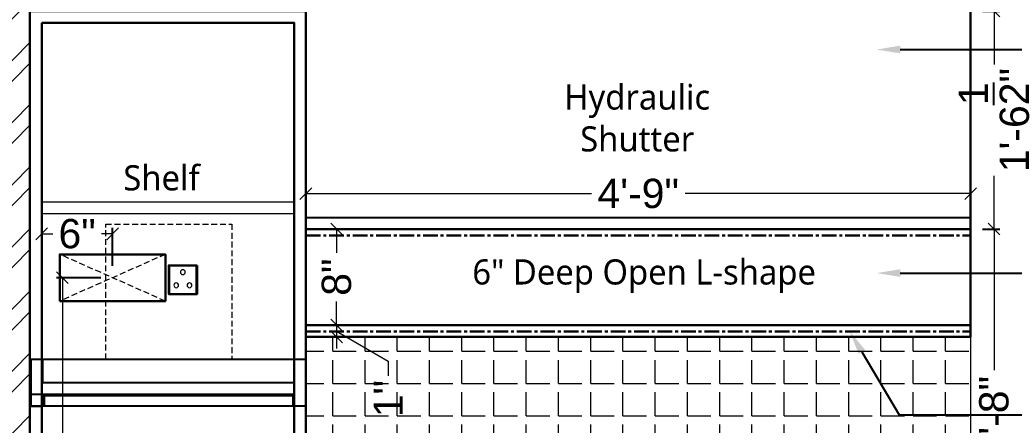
# Model space of a CAD drawing. Header units: millimetres. Extents: x 56222 to 3066687, y -650199 to -121287.
# Drawn here: x 133600.6 to 133685.3, y -184652 to -184617.5 of the extents above; entities that cross this region are included whole.
import ezdxf
from ezdxf import colors
from ezdxf.entities.mleader import LeaderData, LeaderLine
from ezdxf.math import Vec2, Vec3

# ---------------------------------------------------------------- set-up
doc = ezdxf.new("R2010")
doc.units = ezdxf.units.MM
doc.header["$MEASUREMENT"] = 0
doc.header["$PDMODE"] = 35
for name, pattern in [('CENTER', [2, 1.25, -0.25, 0.25, -0.25]), ('DASHED', [0.75, 0.5, -0.25]), ('DASHED2', [0.375, 0.25, -0.125])]:
    doc.linetypes.add(name, pattern=pattern)
doc.layers.get('Defpoints').update_dxf_attribs({"color": 220})
doc.layers.add('AR HATCH-7', color=7, linetype='Continuous')
for name, color, linetype, lineweight in [('dim05', 1, 'Continuous', 13), ('el', 7, 'Continuous', 20), ('ELEC-wires', 1, 'DASHED2', 13), ('FURNITURE', 32, 'Continuous', 9), ('FURNITURE-1', 252, 'Continuous', 13), ('hatch-rcc', 251, 'Continuous', 9), ('Text', 7, 'Continuous', 15), ('wall', 7, 'Continuous', 30), ('XX~SLAB ( BEAM )~ ( DIM )', 7, 'Continuous', 9)]:
    doc.layers.add(name, color=color, linetype=linetype, lineweight=lineweight)
doc.styles.add('Arial', font='arial.ttf')
doc.styles.get("Standard").update_dxf_attribs({"font": 'arial.ttf', "height": 6})
doc.styles.add('style4', font='ARIALN.TTF')
doc.dimstyles.new('ISO-25', dxfattribs={"dimtxt": 2.5, "dimasz": 1, "dimexe": 0.5, "dimexo": 1, "dimtad": 0, "dimdec": 1, "dimlunit": 4, "dimtxsty": 'Standard', "dimblk": 'OBLIQUE', "dimcen": 2.5, "dimclrd": 1, "dimclre": 1, "dimclrt": 5, "dimadec": 0, "dimazin": 0, "dimtfac": 1, "dimtdec": 1, "dimtmove": 0, "dimatfit": 3, "dimfxl": 1, "dimlwd": -1, "dimarcsym": 0})

# ---------------------------------------------------------------- blocks, each defined once
blk = doc.blocks.new('_Oblique')
at = {"layer": 'wall', "color": 0, "lineweight": -2}
blk.add_line((-0.5, -0.5), (0.5, 0.5), dxfattribs=at)
blk = doc.blocks.new('*D183')
at = {"layer": 'Defpoints', "color": 0, "lineweight": 30, "transparency": 16777216}
for p in [(133681.635, -184632.288), (133624.94, -184635.318), (133681.635, -184635.318)]:
    blk.add_point(p, dxfattribs=at)
at = {"layer": 'dim05', "color": 1, "linetype": 'Continuous', "lineweight": -2, "transparency": 16777216}
for p, q in [((133624.94, -184634.318), (133624.94, -184631.788)), ((133681.635, -184634.318), (133681.635, -184631.788))]:
    blk.add_line(p, q, dxfattribs=at)
at = {"layer": 'dim05', "color": 1, "linetype": 'Continuous', "transparency": 16777216}
for p, q in [((133624.94, -184632.288), (133649.29, -184632.288)), ((133681.635, -184632.288), (133657.286, -184632.288))]:
    blk.add_line(p, q, dxfattribs=at)
at = {"layer": 'dim05', "color": 1, "transparency": 16777216, "rotation": 180}
blk.add_blockref('_Oblique', (133624.94, -184632.288), dxfattribs=at)
at = {"layer": 'dim05', "color": 1, "transparency": 16777216}
blk.add_blockref('_Oblique', (133681.635, -184632.288), dxfattribs=at)
at = {"layer": 'dim05', "color": 5, "lineweight": 25, "transparency": 16777216, "insert": (133653.288, -184632.288), "char_height": 2.5, "attachment_point": 5, "style": 'Arial'}
blk.add_mtext('4\'-9"', dxfattribs=at)
blk = doc.blocks.new('*D184')
at = {"layer": 'Defpoints', "color": 0, "lineweight": 30, "transparency": 16777216}
for p in [(133681.635, -184635.318), (133683.629, -184635.318), (133681.635, -184667.318)]:
    blk.add_point(p, dxfattribs=at)
at = {"layer": 'dim05', "color": 1, "linetype": 'Continuous', "lineweight": -2, "transparency": 16777216}
for p, q in [((133682.635, -184635.318), (133684.129, -184635.318)), ((133682.635, -184667.318), (133684.129, -184667.318))]:
    blk.add_line(p, q, dxfattribs=at)
at = {"layer": 'dim05', "color": 1, "linetype": 'Continuous', "transparency": 16777216}
for p, q in [((133683.629, -184635.318), (133683.629, -184647.349)), ((133683.629, -184667.318), (133683.629, -184655.287))]:
    blk.add_line(p, q, dxfattribs=at)
at = {"layer": 'dim05', "color": 1, "transparency": 16777216}
for p, rotation in [((133683.629, -184635.318), 90), ((133683.629, -184667.318), 270)]:
    blk.add_blockref('_Oblique', p, dxfattribs=dict(at, rotation=rotation))
at = {"layer": 'dim05', "color": 5, "lineweight": 25, "transparency": 16777216, "insert": (133683.629, -184651.318), "char_height": 2.5, "attachment_point": 5, "rotation": 90, "style": 'Arial'}
blk.add_mtext('2\'-8"', dxfattribs=at)
blk = doc.blocks.new('*D185')
at = {"layer": 'Defpoints', "color": 0, "lineweight": 30, "transparency": 16777216}
for p in [(133681.635, -184616.72), (133683.629, -184616.72), (133681.635, -184635.318)]:
    blk.add_point(p, dxfattribs=at)
at = {"layer": 'dim05', "color": 1, "linetype": 'Continuous', "lineweight": -2, "transparency": 16777216}
for p, q in [((133682.635, -184616.72), (133684.129, -184616.72)), ((133682.635, -184635.318), (133684.129, -184635.318))]:
    blk.add_line(p, q, dxfattribs=at)
at = {"layer": 'dim05', "color": 1, "linetype": 'Continuous', "transparency": 16777216}
for p, q in [((133683.629, -184616.72), (133683.629, -184621.277)), ((133683.629, -184635.318), (133683.629, -184630.76))]:
    blk.add_line(p, q, dxfattribs=at)
at = {"layer": 'dim05', "color": 1, "transparency": 16777216}
for p, rotation in [((133683.629, -184616.72), 90), ((133683.629, -184635.318), 270)]:
    blk.add_blockref('_Oblique', p, dxfattribs=dict(at, rotation=rotation))
at = {"layer": 'dim05', "color": 5, "lineweight": 25, "transparency": 16777216, "insert": (133683.629, -184626.019), "char_height": 2.5, "attachment_point": 5, "rotation": 90, "style": 'Arial'}
blk.add_mtext('1\'-6{\\H1x;\\S1/2;}"', dxfattribs=at)
blk = doc.blocks.new('*D210')
at = {"layer": 'Defpoints', "color": 0, "lineweight": 30, "transparency": 16777216}
for p in [(133626.758, -184635.318), (133627.564, -184635.318), (133626.758, -184643.513)]:
    blk.add_point(p, dxfattribs=at)
at = {"layer": 'dim05', "color": 1, "linetype": 'Continuous', "transparency": 16777216}
for p, q in [((133627.564, -184635.318), (133627.564, -184637.352)), ((133627.564, -184643.513), (133627.564, -184641.479))]:
    blk.add_line(p, q, dxfattribs=at)
at = {"layer": 'dim05', "color": 1, "linetype": 'Continuous', "lineweight": -2, "transparency": 16777216}
for p, q in [((133627.758, -184635.318), (133628.064, -184635.318)), ((133627.758, -184643.513), (133628.064, -184643.513))]:
    blk.add_line(p, q, dxfattribs=at)
at = {"layer": 'dim05', "color": 1, "transparency": 16777216}
for p, rotation in [((133627.564, -184635.318), 90), ((133627.564, -184643.513), 270)]:
    blk.add_blockref('_Oblique', p, dxfattribs=dict(at, rotation=rotation))
at = {"layer": 'dim05', "color": 5, "lineweight": 25, "transparency": 16777216, "insert": (133627.564, -184639.415), "char_height": 2.5, "attachment_point": 5, "rotation": 90, "style": 'Arial'}
blk.add_mtext('8"', dxfattribs=at)
blk = doc.blocks.new('erfer')
at = {"layer": 'hatch-rcc', "lineweight": 30}
blk.add_lwpolyline([(1905.896, -1304.212), (1908.378, -1304.212), (1908.378, -1306.728), (1905.896, -1306.728)], close=True, dxfattribs=at)
at = {"layer": 'hatch-rcc'}
blk.add_lwpolyline([(1905.962, -1304.277), (1908.313, -1304.277), (1908.313, -1306.662), (1905.962, -1306.662)], close=True, dxfattribs=at)
for centre in [(1907.138, -1304.812), (1906.56, -1305.954), (1907.717, -1305.954)]:
    blk.add_circle(centre, 0.211, dxfattribs=at)
blk = doc.blocks.new('6616')
at = {"color": 242, "linetype": 'DASHED', "true_color": 0xcd2027}
for p, q in [((386784.791, -36915.771), (386775.784, -36911.784)), ((386784.791, -36911.784), (386775.784, -36915.771))]:
    blk.add_line(p, q, dxfattribs=at)
at = {"layer": 'ELEC-wires', "color": 5, "linetype": 'ByBlock', "lineweight": 30, "ltscale": 4}
blk.add_lwpolyline([(386775.784, -36911.784), (386784.791, -36911.784), (386784.791, -36915.771), (386775.784, -36915.771)], close=True, dxfattribs=at)
blk = doc.blocks.new('*D222')
at = {"layer": 'Defpoints', "color": 0, "lineweight": 30, "transparency": 16777216}
for p in [(133608.458, -184635.719), (133602.418, -184637.874), (133608.458, -184639.463)]:
    blk.add_point(p, dxfattribs=at)
at = {"layer": 'dim05', "color": 1, "linetype": 'Continuous', "lineweight": -2, "transparency": 16777216}
for p, q in [((133602.418, -184636.874), (133602.418, -184635.219)), ((133608.458, -184638.463), (133608.458, -184635.219))]:
    blk.add_line(p, q, dxfattribs=at)
at = {"layer": 'dim05', "color": 1, "linetype": 'Continuous', "transparency": 16777216}
for p, q in [((133602.418, -184635.719), (133603.37, -184635.719)), ((133608.458, -184635.719), (133607.507, -184635.719))]:
    blk.add_line(p, q, dxfattribs=at)
at = {"layer": 'dim05', "color": 1, "transparency": 16777216, "rotation": 180}
blk.add_blockref('_Oblique', (133602.418, -184635.719), dxfattribs=at)
at = {"layer": 'dim05', "color": 1, "transparency": 16777216}
blk.add_blockref('_Oblique', (133608.458, -184635.719), dxfattribs=at)
at = {"layer": 'dim05', "color": 5, "lineweight": 25, "transparency": 16777216, "insert": (133605.438, -184635.719), "char_height": 2.5, "attachment_point": 5, "style": 'Arial'}
blk.add_mtext('6"', dxfattribs=at)
blk = doc.blocks.new('*D223')
at = {"layer": 'Defpoints', "color": 0, "lineweight": 30, "transparency": 16777216}
for p in [(133608.458, -184639.463), (133604.188, -184700.567), (133608.458, -184700.567)]:
    blk.add_point(p, dxfattribs=at)
at = {"layer": 'dim05', "color": 1, "linetype": 'Continuous', "lineweight": -2, "transparency": 16777216}
for p, q in [((133607.458, -184639.463), (133603.688, -184639.463)), ((133607.458, -184700.567), (133603.688, -184700.567))]:
    blk.add_line(p, q, dxfattribs=at)
at = {"layer": 'dim05', "color": 1, "linetype": 'Continuous', "transparency": 16777216}
for p, q in [((133604.188, -184639.463), (133604.188, -184666.067)), ((133604.188, -184700.567), (133604.188, -184673.963))]:
    blk.add_line(p, q, dxfattribs=at)
at = {"layer": 'dim05', "color": 1, "transparency": 16777216}
for p, rotation in [((133604.188, -184639.463), 90), ((133604.188, -184700.567), 270)]:
    blk.add_blockref('_Oblique', p, dxfattribs=dict(at, rotation=rotation))
at = {"layer": 'dim05', "color": 5, "lineweight": 25, "transparency": 16777216, "insert": (133604.188, -184670.015), "char_height": 2.5, "attachment_point": 5, "rotation": 90, "style": 'Arial'}
blk.add_mtext('5\'-1"', dxfattribs=at)
blk = doc.blocks.new('*D361')
at = {"layer": 'Defpoints', "color": 0, "lineweight": 30, "transparency": 16777216}
for p in [(133627.564, -184643.513), (133627.564, -184644.513), (133627.564, -184644.513)]:
    blk.add_point(p, dxfattribs=at)
at = {"layer": 'dim05', "color": 1, "linetype": 'Continuous', "transparency": 16777216}
for p, q in [((133627.564, -184643.513), (133627.564, -184642.513)), ((133627.564, -184643.513), (133627.564, -184644.513)), ((133627.564, -184643.513), (133627.564, -184644.513)), ((133627.564, -184644.013), (133631.964, -184646.582)), ((133627.564, -184644.513), (133627.564, -184645.513)), ((133631.964, -184646.582), (133631.964, -184647.832))]:
    blk.add_line(p, q, dxfattribs=at)
at = {"layer": 'dim05', "color": 1, "linetype": 'Continuous', "lineweight": -2, "transparency": 16777216}
for p, q in [((133628.564, -184643.513), (133628.064, -184643.513)), ((133626.564, -184644.513), (133627.064, -184644.513))]:
    blk.add_line(p, q, dxfattribs=at)
at = {"layer": 'dim05', "color": 1, "transparency": 16777216}
for p, rotation in [((133627.564, -184643.513), 270), ((133627.564, -184644.513), 90)]:
    blk.add_blockref('_Oblique', p, dxfattribs=dict(at, rotation=rotation))
at = {"layer": 'dim05', "color": 5, "lineweight": 25, "transparency": 16777216, "insert": (133631.964, -184649.776), "char_height": 2.5, "attachment_point": 5, "rotation": 90, "style": 'Arial'}
blk.add_mtext('1"', dxfattribs=at)

msp = doc.modelspace()

# ---------------------------------------------------------------- hatches: boundary and pattern name
at = {"layer": 'AR HATCH-7', "linetype": 'CENTER', "lineweight": 15, "true_color": 0x939598}
h = msp.add_hatch(dxfattribs=at)
h.set_pattern_fill('ANSI32', color=252, scale=10)
h.set_pattern_definition([(45, (-925.0813, 961.3524), (-2.65165043, 2.65165043), []), (45, (-923.3135, 961.3524), (-2.65165043, 2.65165043), [])])
h.paths.add_polyline_path([(133601.418, -184588.567), (133596.918, -184588.567), (133596.918, -184700.567), (133601.418, -184700.567)])
at = {"layer": 'FURNITURE', "linetype": 'CENTER', "lineweight": 15, "true_color": 0xc7c8ca, "transparency": 33554687}
h = msp.add_hatch(dxfattribs=at)
h.set_pattern_fill('ANGLE', color=9, scale=10)
h.set_pattern_definition([(0, (-108.0134, -84.9895), (0, 2.75), [2, -0.75]), (90, (-108.0134, -84.9895), (-2.75, 2e-16), [2, -0.75])])
h.paths.add_polyline_path([(133681.635, -184644.513), (133624.847, -184644.513), (133624.847, -184667.318), (133681.635, -184667.318)])

# ---------------------------------------------------------------- linework, layer by layer
at = {"layer": 'FURNITURE', "lineweight": 15}
for p, q in [((133623.913, -184617.722), (133602.419, -184617.722)), ((133602.419, -184617.722), (133602.419, -184632.997)), ((133623.913, -184617.722), (133623.913, -184632.997)), ((133602.419, -184632.997), (133623.913, -184632.996)), ((133602.418, -184633.997), (133623.94, -184633.997))]:
    msp.add_line(p, q, dxfattribs=at)
at = {"layer": 'FURNITURE', "lineweight": 30}
for p, q in [((133601.42, -184632.997), (133601.418, -184632.997)), ((133681.635, -184635.318), (133681.635, -184644.513)), ((133681.635, -184643.513), (133624.94, -184643.513)), ((133681.635, -184644.513), (133624.94, -184644.513))]:
    msp.add_line(p, q, dxfattribs=at)
at = {"layer": 'FURNITURE', "lineweight": -3}
msp.add_line((133624.94, -184634.318), (133681.635, -184634.318), dxfattribs=at)
at = {"layer": 'FURNITURE', "color": 3, "linetype": 'CENTER', "lineweight": 30}
for p, q in [((133624.94, -184635.87), (133681.635, -184635.87)), ((133624.94, -184644.065), (133681.635, -184644.065))]:
    msp.add_line(p, q, dxfattribs=at)
at = {"layer": 'FURNITURE', "color": 9, "lineweight": 5, "true_color": 0xc7c8ca}
msp.add_line((133681.635, -184644.513), (133681.635, -184667.318), dxfattribs=at)
at = {"layer": 'FURNITURE', "lineweight": 30}
for points in [[(133624.94, -184635.318), (133681.635, -184635.318), (133681.635, -184582.567), (133624.94, -184582.567)], [(133601.418, -184616.72), (133624.94, -184616.72), (133624.94, -184667.318), (133601.418, -184667.318)], [(133602.418, -184617.72), (133623.94, -184617.72), (133623.94, -184666.318), (133602.418, -184666.318)]]:
    msp.add_lwpolyline(points, close=True, dxfattribs=at)
at = {"layer": 'FURNITURE', "linetype": 'DASHED', "lineweight": 15}
msp.add_lwpolyline([(133607.883, -184634.886), (133618.623, -184634.886), (133618.623, -184646.416), (133607.883, -184646.416)], close=True, dxfattribs=at)
at = {"layer": 'FURNITURE-1', "linetype": 'ByBlock', "lineweight": 25}
for p, q in [((133601.511, -184646.416), (133624.94, -184646.416)), ((133601.511, -184650.416), (133601.511, -184646.416)), ((133602.511, -184648.416), (133602.511, -184646.416)), ((133623.94, -184648.416), (133623.94, -184646.416)), ((133624.94, -184650.416), (133624.94, -184646.416)), ((133623.94, -184648.416), (133602.511, -184648.416)), ((133623.94, -184649.416), (133601.511, -184649.416)), ((133602.511, -184649.416), (133602.511, -184650.416)), ((133623.846, -184649.547), (133602.634, -184649.547)), ((133602.634, -184649.547), (133602.634, -184650.416)), ((133623.846, -184649.547), (133623.846, -184650.416)), ((133623.94, -184649.416), (133623.94, -184650.416)), ((133602.511, -184650.416), (133601.511, -184650.416)), ((133601.511, -184650.416), (133602.511, -184650.416)), ((133623.846, -184650.416), (133602.541, -184650.416)), ((133624.94, -184650.416), (133623.94, -184650.416))]:
    msp.add_line(p, q, dxfattribs=at)
at = {"layer": 'XX~SLAB ( BEAM )~ ( DIM )', "lineweight": 30}
msp.add_line((133601.418, -184700.567), (133601.418, -184588.567), dxfattribs=at)

# ---------------------------------------------------------------- block references
at = {"layer": 'el', "color": 1, "transparency": 33554687, "xscale": -1, "rotation": 180.0000000001202}
msp.add_blockref('6616', (-253171.829, -221553.24), dxfattribs=at)
at = {"layer": 'FURNITURE-1', "transparency": 33554687, "xscale": -0.9762505880272067, "yscale": 0.9762505880272067, "zscale": 0.9762505880272067}
msp.add_blockref('erfer', (135476.3, -183365.17), dxfattribs=at)

# ---------------------------------------------------------------- texts
at = {"layer": 'Text', "ltscale": 20, "char_height": 2.14365, "attachment_point": 1}
for s, insert, width in [('\\pxqc;{\\fMalgun Gothic|b0|i0|c0|p34;\\C1;Hydraulic \\PShutter}', (133633.564, -184622.978, 0.259), 39.27782), ('\\pxqc;{\\fMalgun Gothic|b0|i0|c0|p34;\\C1;Shelf}', (133604.838, -184629.872, 0.129), 15.59214), ('\\pxqc;{\\fMalgun Gothic|b0|i0|c0|p34;\\C1;6" Deep Open L-shape}', (133634.155, -184637.9, 0.259), 39.27782)]:
    msp.add_mtext(s, dxfattribs=dict(at, insert=insert, width=width))

# ---------------------------------------------------------------- dimensions: what is measured, and where the dimension line sits
at = {"layer": 'dim05', "color": 27, "lineweight": 25, "true_color": 0x7d5120}
for base, p1, p2, override, picture, middle in [((133683.629, -184616.72), (133681.635, -184635.318), (133681.635, -184616.72), {"dimtxsty": 'Arial'}, '*D185', (133683.629, -184626.019)), ((133627.564, -184635.318), (133626.758, -184643.513), (133626.758, -184635.318), {"dimtxsty": 'Arial'}, '*D210', (133627.564, -184639.415)), ((133683.629, -184635.318), (133681.635, -184667.318), (133681.635, -184635.318), {"dimtxsty": 'Arial'}, '*D184', (133683.629, -184651.318)), ((133604.188, -184700.567), (133608.458, -184639.463), (133608.458, -184700.567), {"dimdec": 0, "dimtxsty": 'Arial'}, '*D223', (133604.188, -184670.015))]:
    dim = msp.add_linear_dim(base=base, p1=p1, p2=p2, angle=90, dimstyle='ISO-25', override=override, dxfattribs=at)
    dim.commit()
    dim.dimension.update_dxf_attribs({"geometry": picture, "text_midpoint": middle})
for base, p1, p2, picture, middle in [((133681.635, -184632.288), (133624.94, -184635.318), (133681.635, -184635.318), '*D183', (133653.288, -184632.288)), ((133608.458, -184635.719), (133602.418, -184637.874), (133608.458, -184639.463), '*D222', (133605.438, -184635.719))]:
    dim = msp.add_linear_dim(base=base, p1=p1, p2=p2, dimstyle='ISO-25', override={"dimdec": 0, "dimtxsty": 'Arial'}, dxfattribs=at)
    dim.commit()
    dim.dimension.update_dxf_attribs({"geometry": picture, "text_midpoint": middle})
dim = msp.add_linear_dim(base=(133627.564, -184644.513), p1=(133627.564, -184643.513), p2=(133627.564, -184644.513), angle=90, dimstyle='ISO-25', override={"dimtxsty": 'Arial', "dimtmove": 1}, dxfattribs=at)
dim.commit()
dim.dimension.update_dxf_attribs({"geometry": '*D361', "text_midpoint": (133631.964, -184648.457), "dimtype": 160})

# ---------------------------------------------------------------- leaders
at = {"layer": 'Text', "color": 1, "lineweight": 0, "ltscale": 20}
ml = msp.add_multileader_mtext('Standard', dxfattribs=at)
ml.set_content('Hydraulic shutter_\\PPU/acrylic', color=1, style='style4')
ml.set_leader_properties()
ml.build(insert=Vec2(0, 0))
ml.multileader.update_dxf_attribs({"dogleg_length": 2.025, "arrow_head_size": 2})
ctx = ml.context
ctx.base_point, ctx.char_height, ctx.arrow_head_size, ctx.landing_gap_size, ctx.plane_origin = Vec3(133726.713, -184619.998, 0.078), 3, 2, 0.4, Vec3(133658.087, -184619.998, 0.078)
notes = []
notes.append((ctx, [(0, (1, 1, 0), (133725.751, -184619.998, 0.078), (1, 0), 0.962, [(0, [(133673.63, -184619.999, 0.078)], 0, [])])]))
ctx.mtext.insert = Vec3(133727.113, -184618.057, 0.078)
ml = msp.add_multileader_mtext('Standard', dxfattribs=at)
ml.set_content('Shelf_ply+\\Pveneer', color=1, style='style4')
ml.set_leader_properties()
ml.build(insert=Vec2(0, 0))
ml.multileader.update_dxf_attribs({"dogleg_length": 2.025, "arrow_head_size": 2})
ctx = ml.context
ctx.base_point, ctx.char_height, ctx.arrow_head_size, ctx.landing_gap_size, ctx.plane_origin = Vec3(133726.713, -184639.069, 0.078), 3, 2, 0.4, Vec3(133658.087, -184639.069, 0.078)
notes.append((ctx, [(0, (1, 1, 0), (133725.751, -184639.069, 0.078), (1, 0), 0.962, [(0, [(133673.63, -184639.069, 0.078)], 0, [])])]))
ctx.mtext.insert = Vec3(133727.113, -184637.544, 0.078)
ml = msp.add_multileader_mtext('Standard', dxfattribs=at)
ml.set_content('Indirect light', color=1, style='style4')
ml.set_leader_properties()
ml.build(insert=Vec2(0, 0))
ml.multileader.update_dxf_attribs({"dogleg_length": 2.025, "arrow_head_size": 2})
ctx = ml.context
ctx.base_point, ctx.char_height, ctx.arrow_head_size, ctx.landing_gap_size, ctx.plane_origin = Vec3(133727.614, -184651.158, 0.078), 3, 2, 0.4, Vec3(133658.087, -184651.158, 0.078)
notes.append((ctx, [(0, (1, 1, 0), (133675.534, -184651.158, 0.078), (1, 0), 52.08, [(0, [(133671.339, -184644.065, 0.078)], 0, [])])]))
ctx.mtext.insert = Vec3(133728.014, -184649.217, 0.078)
for ctx, leaders in notes:
    for number, flags, end, landing, length, lines in leaders:
        leader = LeaderData()
        leader.index, (leader.has_last_leader_line, leader.has_dogleg_vector, leader.attachment_direction) = number, flags
        leader.last_leader_point, leader.dogleg_vector, leader.dogleg_length = Vec3(end), Vec3(landing), length
        for number, points, colour, breaks in lines:
            line = LeaderLine()
            line.index, line.vertices, line.color, line.breaks = number, Vec3.list(points), colors.encode_raw_color(colour), breaks
            leader.lines.append(line)
        ctx.leaders.append(leader)

doc.saveas('drawing.dxf')
